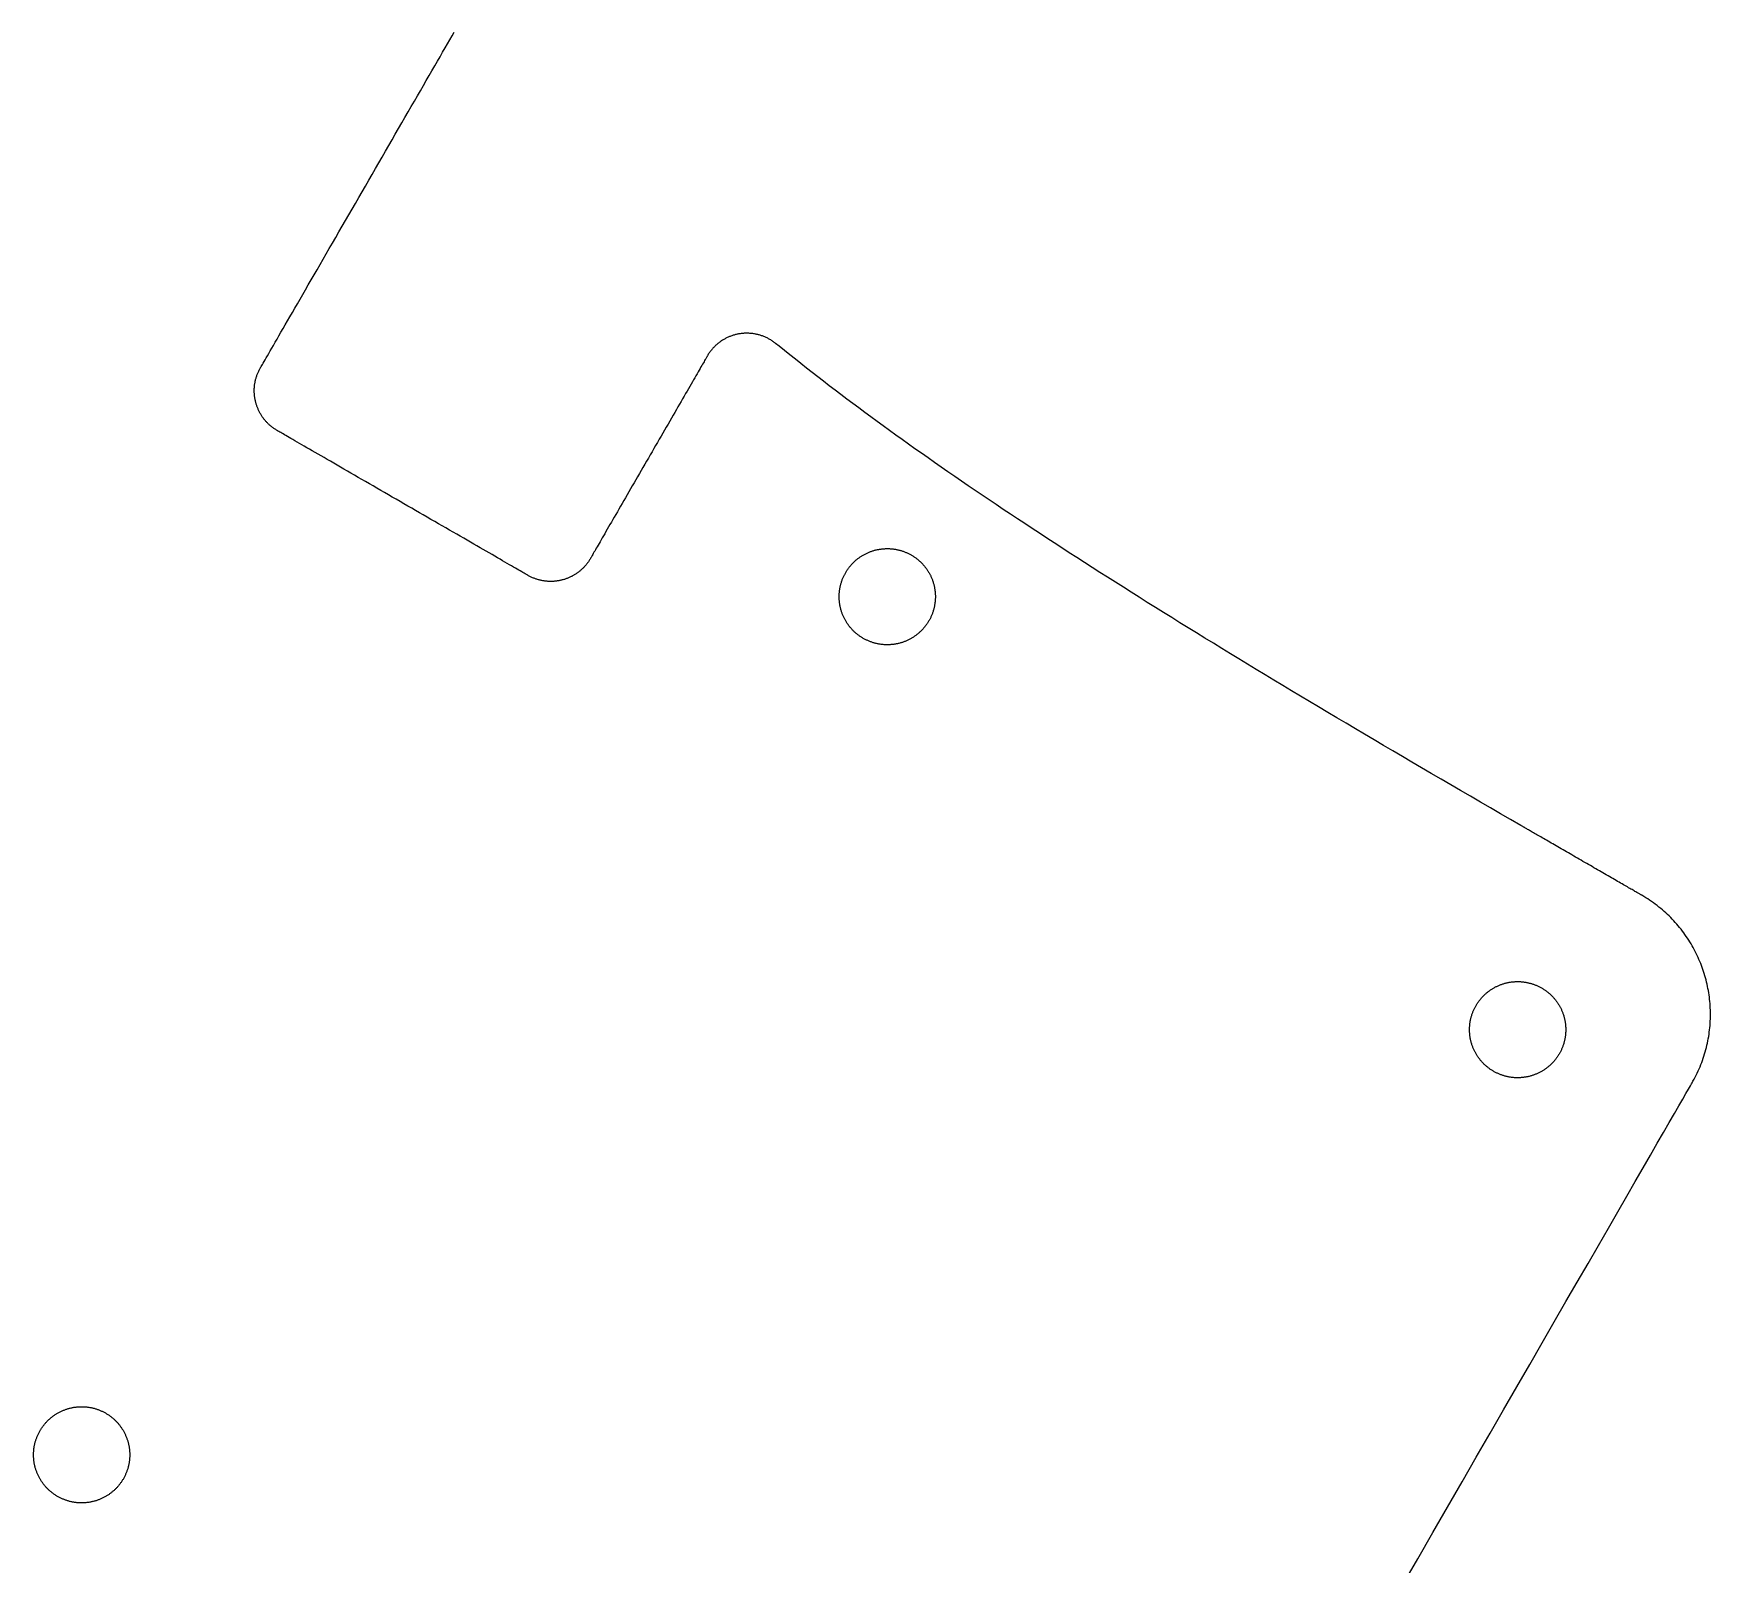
# Model space of a CAD drawing. Extents: x 0 to 154, y 0 to 134.
# Drawn here: x 116.97 to 153.6, y 33.53 to 66.96 of the extents above; entities that cross this region are included whole.
import ezdxf

# ---------------------------------------------------------------- set-up
doc = ezdxf.new("R2010")
doc.units = 0
doc.layers.add('CONTOUR', color=7, linetype='CONTINUOUS')
doc.layers.add('LAYER_1', color=7, linetype='CONTINUOUS')

# ---------------------------------------------------------------- blocks, each defined once
blk = doc.blocks.new('BLOCK_2')
at = {"layer": 'LAYER_1', "color": 7}
for points in [[(431.021, 136.425, 0), (431.019, 136.426, 0), (431.012, 136.43, 0), (431.001, 136.437, 0), (430.985, 136.446, 0), (430.965, 136.458, 0), (430.94, 136.472, 0), (430.912, 136.488, 0), (430.879, 136.507, 0), (430.842, 136.528, 0), (430.802, 136.552, 0), (430.758, 136.577, 0), (430.71, 136.605, 0), (430.659, 136.634, 0), (430.604, 136.666, 0), (430.546, 136.699, 0), (430.485, 136.735, 0), (430.42, 136.772, 0), (430.352, 136.811, 0), (430.282, 136.852, 0), (430.209, 136.894, 0), (430.132, 136.938, 0), (430.054, 136.984, 0), (429.972, 137.031, 0), (429.888, 137.079, 0), (429.802, 137.129, 0), (429.713, 137.18, 0), (429.623, 137.232, 0), (429.53, 137.286, 0), (429.435, 137.341, 0), (429.338, 137.396, 0), (429.24, 137.453, 0), (429.14, 137.511, 0), (429.038, 137.57, 0), (428.935, 137.63, 0), (428.83, 137.69, 0), (428.724, 137.751, 0), (428.617, 137.813, 0), (428.509, 137.876, 0), (428.399, 137.939, 0), (428.289, 138.002, 0), (428.178, 138.066, 0), (428.066, 138.131, 0), (427.954, 138.196, 0), (427.841, 138.261, 0), (427.728, 138.326, 0), (427.614, 138.392, 0), (427.5, 138.458, 0), (427.386, 138.524, 0), (427.272, 138.589, 0), (427.158, 138.655, 0), (427.044, 138.721, 0), (426.931, 138.787, 0), (426.817, 138.852, 0), (426.705, 138.917, 0), (426.592, 138.982, 0), (426.481, 139.046, 0), (426.37, 139.11, 0), (426.26, 139.174, 0), (426.151, 139.237, 0), (426.043, 139.299, 0), (425.936, 139.361, 0), (425.83, 139.422, 0), (425.726, 139.482, 0), (425.623, 139.542, 0), (425.521, 139.6, 0), (425.421, 139.658, 0), (425.323, 139.715, 0), (425.227, 139.77, 0), (425.133, 139.825, 0), (425.04, 139.878, 0), (424.95, 139.93, 0), (424.862, 139.981, 0), (424.776, 140.031, 0), (424.693, 140.079, 0), (424.612, 140.125, 0), (424.533, 140.171, 0), (424.458, 140.214, 0), (424.385, 140.256, 0), (424.315, 140.297, 0), (424.248, 140.335, 0), (424.184, 140.372, 0), (424.124, 140.407, 0), (424.066, 140.44, 0), (424.012, 140.472, 0), (423.961, 140.501, 0), (423.914, 140.528, 0), (423.871, 140.553, 0), (423.831, 140.576, 0), (423.796, 140.597, 0), (423.764, 140.615, 0), (423.736, 140.631, 0), (423.713, 140.645, 0), (423.693, 140.656, 0), (423.678, 140.664, 0), (423.668, 140.67, 0), (423.662, 140.674, 0), (423.531, 140.749, 0), (422.903, 141.112, 0), (422.278, 141.474, 0), (421.657, 141.834, 0), (421.039, 142.192, 0), (420.424, 142.549, 0), (419.812, 142.905, 0), (419.204, 143.259, 0), (418.598, 143.612, 0), (417.996, 143.964, 0), (417.398, 144.314, 0), (416.802, 144.663, 0), (416.21, 145.011, 0), (415.621, 145.357, 0), (415.035, 145.702, 0), (414.452, 146.045, 0), (413.872, 146.388, 0), (413.296, 146.729, 0), (412.723, 147.068, 0), (412.153, 147.407, 0), (411.586, 147.744, 0), (411.023, 148.08, 0), (410.463, 148.415, 0), (409.905, 148.748, 0), (409.352, 149.08, 0), (408.801, 149.411, 0), (408.253, 149.741, 0), (407.709, 150.07, 0), (407.167, 150.397, 0), (406.629, 150.724, 0), (406.094, 151.049, 0), (405.563, 151.373, 0), (405.034, 151.695, 0), (404.509, 152.017, 0), (403.986, 152.337, 0), (403.467, 152.657, 0), (402.951, 152.975, 0), (402.438, 153.292, 0), (401.928, 153.608, 0), (401.422, 153.923, 0), (400.918, 154.237, 0), (400.418, 154.55, 0), (399.921, 154.862, 0), (399.427, 155.173, 0), (398.936, 155.482, 0), (398.448, 155.791, 0), (397.963, 156.099, 0), (397.482, 156.406, 0), (397.003, 156.711, 0), (396.528, 157.016, 0), (396.055, 157.32, 0), (395.586, 157.622, 0), (395.12, 157.924, 0), (394.657, 158.225, 0), (394.197, 158.525, 0), (393.74, 158.824, 0), (393.286, 159.122, 0), (392.836, 159.419, 0), (392.388, 159.715, 0), (391.944, 160.011, 0), (391.502, 160.305, 0), (391.064, 160.599, 0), (390.628, 160.892, 0), (390.196, 161.184, 0), (389.767, 161.475, 0), (389.341, 161.765, 0), (388.918, 162.054, 0), (388.497, 162.343, 0), (388.08, 162.631, 0), (387.666, 162.918, 0), (387.255, 163.204, 0), (386.848, 163.489, 0), (386.443, 163.774, 0), (386.041, 164.058, 0), (385.642, 164.341, 0), (385.246, 164.623, 0), (384.853, 164.905, 0), (384.464, 165.186, 0), (384.077, 165.466, 0), (383.693, 165.746, 0), (383.313, 166.025, 0), (382.935, 166.303, 0), (382.56, 166.58, 0), (382.188, 166.857, 0), (381.82, 167.133, 0), (381.454, 167.409, 0), (381.091, 167.684, 0), (380.731, 167.958, 0), (380.375, 168.232, 0), (380.021, 168.505, 0), (379.67, 168.777, 0), (379.322, 169.049, 0), (378.977, 169.32, 0), (378.636, 169.591, 0), (378.297, 169.861, 0), (377.961, 170.131, 0), (377.628, 170.4, 0), (377.415, 170.573, 0), (377.373, 170.606, 0), (377.33, 170.638, 0), (377.287, 170.67, 0), (377.243, 170.701, 0), (377.199, 170.73, 0), (377.155, 170.759, 0), (377.11, 170.787, 0), (377.065, 170.814, 0), (377.02, 170.84, 0), (376.974, 170.865, 0), (376.928, 170.889, 0), (376.882, 170.912, 0), (376.835, 170.934, 0), (376.788, 170.956, 0), (376.741, 170.976, 0), (376.694, 170.996, 0), (376.647, 171.015, 0), (376.599, 171.032, 0), (376.551, 171.049, 0), (376.503, 171.065, 0), (376.455, 171.08, 0), (376.406, 171.095, 0), (376.358, 171.108, 0), (376.309, 171.12, 0), (376.26, 171.132, 0), (376.211, 171.142, 0), (376.162, 171.152, 0), (376.113, 171.161, 0), (376.063, 171.169, 0), (376.014, 171.176, 0), (375.964, 171.182, 0), (375.915, 171.188, 0), (375.865, 171.192, 0), (375.816, 171.196, 0), (375.766, 171.199, 0), (375.717, 171.2, 0), (375.667, 171.201, 0), (375.618, 171.202, 0), (375.568, 171.201, 0), (375.519, 171.199, 0), (375.47, 171.197, 0), (375.42, 171.194, 0), (375.371, 171.189, 0), (375.322, 171.184, 0), (375.273, 171.179, 0), (375.224, 171.172, 0), (375.175, 171.164, 0), (375.127, 171.156, 0), (375.078, 171.147, 0), (375.03, 171.137, 0), (374.982, 171.126, 0), (374.934, 171.114, 0), (374.886, 171.102, 0), (374.839, 171.088, 0), (374.791, 171.074, 0), (374.744, 171.059, 0), (374.697, 171.043, 0), (374.651, 171.027, 0), (374.605, 171.009, 0), (374.559, 170.991, 0), (374.513, 170.972, 0), (374.468, 170.952, 0), (374.422, 170.931, 0), (374.378, 170.91, 0), (374.333, 170.887, 0), (374.289, 170.864, 0), (374.246, 170.84, 0), (374.202, 170.816, 0), (374.16, 170.79, 0), (374.117, 170.764, 0), (374.075, 170.737, 0), (374.033, 170.709, 0), (373.992, 170.68, 0), (373.952, 170.65, 0), (373.911, 170.62, 0), (373.871, 170.589, 0), (373.832, 170.557, 0), (373.793, 170.525, 0), (373.755, 170.491, 0), (373.717, 170.457, 0), (373.68, 170.422, 0), (373.643, 170.386, 0), (373.607, 170.35, 0), (373.572, 170.312, 0), (373.537, 170.274, 0), (373.502, 170.236, 0), (373.469, 170.196, 0), (373.436, 170.156, 0), (373.403, 170.115, 0), (373.371, 170.073, 0), (373.34, 170.03, 0), (373.309, 169.987, 0), (373.279, 169.943, 0), (373.25, 169.898, 0), (373.222, 169.852, 0), (373.194, 169.806, 0), (373.183, 169.787, 0), (373.178, 169.778, 0), (373.168, 169.761, 0), (373.154, 169.737, 0), (373.136, 169.705, 0), (373.113, 169.666, 0), (373.087, 169.621, 0), (373.056, 169.568, 0), (373.022, 169.508, 0), (372.984, 169.442, 0), (372.942, 169.369, 0), (372.896, 169.29, 0), (372.847, 169.205, 0), (372.794, 169.114, 0), (372.739, 169.018, 0), (372.68, 168.915, 0), (372.617, 168.807, 0), (372.552, 168.694, 0), (372.484, 168.576, 0), (372.413, 168.453, 0), (372.339, 168.325, 0), (372.262, 168.193, 0), (372.183, 168.056, 0), (372.102, 167.915, 0), (372.018, 167.77, 0), (371.932, 167.62, 0), (371.843, 167.468, 0), (371.753, 167.311, 0), (371.661, 167.151, 0), (371.566, 166.988, 0), (371.47, 166.821, 0), (371.372, 166.652, 0), (371.273, 166.48, 0), (371.172, 166.305, 0), (371.07, 166.128, 0), (370.966, 165.948, 0), (370.861, 165.767, 0), (370.755, 165.583, 0), (370.648, 165.398, 0), (370.54, 165.211, 0), (370.431, 165.022, 0), (370.322, 164.832, 0), (370.212, 164.642, 0), (370.101, 164.45, 0), (369.99, 164.257, 0), (369.878, 164.064, 0), (369.766, 163.87, 0), (369.654, 163.676, 0), (369.542, 163.482, 0), (369.43, 163.288, 0), (369.318, 163.094, 0), (369.206, 162.901, 0), (369.095, 162.708, 0), (368.984, 162.515, 0), (368.873, 162.324, 0), (368.763, 162.134, 0), (368.654, 161.944, 0), (368.545, 161.757, 0), (368.438, 161.57, 0), (368.331, 161.386, 0), (368.226, 161.203, 0), (368.121, 161.022, 0), (368.018, 160.844, 0), (367.917, 160.667, 0), (367.816, 160.494, 0), (367.718, 160.323, 0), (367.62, 160.155, 0), (367.525, 159.99, 0), (367.432, 159.828, 0), (367.34, 159.669, 0), (367.251, 159.514, 0), (367.163, 159.363, 0), (367.078, 159.215, 0), (366.995, 159.072, 0), (366.915, 158.933, 0), (366.837, 158.798, 0), (366.761, 158.667, 0), (366.689, 158.541, 0), (366.619, 158.42, 0), (366.552, 158.305, 0), (366.488, 158.194, 0), (366.427, 158.088, 0), (366.369, 157.988, 0), (366.315, 157.894, 0), (366.264, 157.806, 0), (366.216, 157.723, 0), (366.172, 157.647, 0), (366.132, 157.577, 0), (366.095, 157.514, 0), (366.063, 157.457, 0), (366.034, 157.407, 0), (366.009, 157.365, 0), (365.989, 157.329, 0), (365.972, 157.3, 0), (365.96, 157.28, 0), (365.952, 157.266, 0), (365.949, 157.261, 0), (365.929, 157.226, 0), (365.904, 157.185, 0), (365.878, 157.145, 0), (365.852, 157.104, 0), (365.825, 157.065, 0), (365.798, 157.026, 0), (365.77, 156.988, 0), (365.742, 156.95, 0), (365.713, 156.913, 0), (365.683, 156.876, 0), (365.653, 156.84, 0), (365.623, 156.805, 0), (365.591, 156.77, 0), (365.56, 156.736, 0), (365.528, 156.702, 0), (365.495, 156.669, 0), (365.462, 156.637, 0), (365.429, 156.605, 0), (365.395, 156.574, 0), (365.36, 156.543, 0), (365.326, 156.513, 0), (365.29, 156.484, 0), (365.255, 156.455, 0), (365.219, 156.427, 0), (365.182, 156.4, 0), (365.145, 156.373, 0), (365.108, 156.347, 0), (365.071, 156.321, 0), (365.033, 156.296, 0), (364.994, 156.272, 0), (364.956, 156.248, 0), (364.917, 156.225, 0), (364.877, 156.203, 0), (364.838, 156.181, 0), (364.798, 156.16, 0), (364.757, 156.14, 0), (364.717, 156.12, 0), (364.676, 156.101, 0), (364.635, 156.083, 0), (364.593, 156.065, 0), (364.552, 156.048, 0), (364.51, 156.031, 0), (364.468, 156.016, 0), (364.425, 156.001, 0), (364.383, 155.986, 0), (364.34, 155.972, 0), (364.297, 155.959, 0), (364.254, 155.947, 0), (364.21, 155.935, 0), (364.167, 155.924, 0), (364.123, 155.914, 0), (364.079, 155.904, 0), (364.035, 155.895, 0), (363.991, 155.887, 0), (363.946, 155.88, 0), (363.902, 155.873, 0), (363.857, 155.867, 0), (363.813, 155.861, 0), (363.768, 155.857, 0), (363.723, 155.853, 0), (363.678, 155.849, 0), (363.633, 155.847, 0), (363.588, 155.845, 0), (363.542, 155.844, 0), (363.497, 155.843, 0), (363.452, 155.843, 0), (363.407, 155.844, 0), (363.361, 155.846, 0), (363.316, 155.849, 0), (363.271, 155.852, 0), (363.225, 155.856, 0), (363.18, 155.861, 0), (363.135, 155.866, 0), (363.089, 155.872, 0), (363.044, 155.879, 0), (362.999, 155.887, 0), (362.954, 155.895, 0), (362.909, 155.904, 0), (362.864, 155.914, 0), (362.819, 155.925, 0), (362.774, 155.936, 0), (362.729, 155.948, 0), (362.685, 155.961, 0), (362.64, 155.975, 0), (362.596, 155.99, 0), (362.552, 156.005, 0), (362.508, 156.021, 0), (362.464, 156.038, 0), (362.42, 156.055, 0), (362.377, 156.074, 0), (362.333, 156.093, 0), (362.29, 156.113, 0), (362.247, 156.133, 0), (362.204, 156.155, 0), (362.162, 156.177, 0), (362.119, 156.2, 0), (362.078, 156.224, 0), (362.073, 156.227, 0), (362.058, 156.235, 0), (362.034, 156.249, 0), (362, 156.269, 0), (361.957, 156.294, 0), (361.905, 156.323, 0), (361.845, 156.358, 0), (361.776, 156.398, 0), (361.699, 156.443, 0), (361.613, 156.492, 0), (361.52, 156.546, 0), (361.419, 156.604, 0), (361.311, 156.667, 0), (361.195, 156.733, 0), (361.073, 156.804, 0), (360.943, 156.879, 0), (360.807, 156.958, 0), (360.665, 157.04, 0), (360.516, 157.126, 0), (360.361, 157.215, 0), (360.2, 157.308, 0), (360.034, 157.404, 0), (359.862, 157.503, 0), (359.686, 157.605, 0), (359.504, 157.71, 0), (359.317, 157.818, 0), (359.126, 157.928, 0), (358.93, 158.041, 0), (358.73, 158.157, 0), (358.526, 158.275, 0), (358.319, 158.394, 0), (358.108, 158.516, 0), (357.893, 158.64, 0), (357.675, 158.766, 0), (357.455, 158.893, 0), (357.231, 159.022, 0), (357.006, 159.153, 0), (356.777, 159.285, 0), (356.547, 159.418, 0), (356.315, 159.552, 0), (356.081, 159.687, 0), (355.845, 159.823, 0), (355.608, 159.96, 0), (355.37, 160.097, 0), (355.131, 160.235, 0), (354.892, 160.373, 0), (354.652, 160.512, 0), (354.412, 160.651, 0), (354.171, 160.789, 0), (353.931, 160.928, 0), (353.691, 161.067, 0), (353.452, 161.205, 0), (353.213, 161.343, 0), (352.975, 161.48, 0), (352.739, 161.616, 0), (352.504, 161.752, 0), (352.27, 161.887, 0), (352.038, 162.021, 0), (351.809, 162.154, 0), (351.581, 162.285, 0), (351.356, 162.415, 0), (351.133, 162.544, 0), (350.913, 162.671, 0), (350.696, 162.796, 0), (350.482, 162.919, 0), (350.272, 163.041, 0), (350.066, 163.16, 0), (349.863, 163.277, 0), (349.664, 163.392, 0), (349.469, 163.504, 0), (349.279, 163.614, 0), (349.094, 163.721, 0), (348.913, 163.826, 0), (348.738, 163.927, 0), (348.567, 164.025, 0), (348.402, 164.12, 0), (348.243, 164.212, 0), (348.09, 164.301, 0), (347.943, 164.386, 0), (347.802, 164.467, 0), (347.667, 164.545, 0), (347.54, 164.619, 0), (347.419, 164.688, 0), (347.305, 164.754, 0), (347.199, 164.816, 0), (347.1, 164.873, 0), (347.009, 164.925, 0), (346.925, 164.973, 0), (346.85, 165.017, 0), (346.783, 165.055, 0), (346.725, 165.089, 0), (346.676, 165.118, 0), (346.635, 165.141, 0), (346.604, 165.159, 0), (346.582, 165.172, 0), (346.569, 165.179, 0), (346.557, 165.186, 0), (346.515, 165.211, 0), (346.474, 165.236, 0), (346.433, 165.262, 0), (346.394, 165.289, 0), (346.354, 165.316, 0), (346.315, 165.344, 0), (346.277, 165.372, 0), (346.24, 165.401, 0), (346.203, 165.43, 0), (346.166, 165.46, 0), (346.13, 165.49, 0), (346.095, 165.521, 0), (346.061, 165.552, 0), (346.027, 165.584, 0), (345.993, 165.616, 0), (345.96, 165.649, 0), (345.928, 165.683, 0), (345.897, 165.716, 0), (345.866, 165.75, 0), (345.835, 165.785, 0), (345.806, 165.82, 0), (345.776, 165.856, 0), (345.748, 165.892, 0), (345.72, 165.928, 0), (345.693, 165.965, 0), (345.666, 166.002, 0), (345.64, 166.039, 0), (345.615, 166.077, 0), (345.59, 166.115, 0), (345.566, 166.154, 0), (345.543, 166.193, 0), (345.52, 166.232, 0), (345.498, 166.271, 0), (345.476, 166.311, 0), (345.456, 166.351, 0), (345.435, 166.392, 0), (345.416, 166.433, 0), (345.397, 166.474, 0), (345.379, 166.515, 0), (345.361, 166.557, 0), (345.344, 166.599, 0), (345.328, 166.641, 0), (345.313, 166.683, 0), (345.298, 166.726, 0), (345.284, 166.768, 0), (345.27, 166.811, 0), (345.257, 166.855, 0), (345.245, 166.898, 0), (345.234, 166.941, 0), (345.223, 166.985, 0), (345.213, 167.029, 0), (345.204, 167.073, 0), (345.195, 167.117, 0), (345.187, 167.162, 0), (345.18, 167.206, 0), (345.173, 167.251, 0), (345.167, 167.296, 0), (345.162, 167.341, 0), (345.158, 167.385, 0), (345.154, 167.431, 0), (345.151, 167.476, 0), (345.149, 167.521, 0), (345.147, 167.566, 0), (345.146, 167.611, 0), (345.146, 167.657, 0), (345.147, 167.702, 0), (345.148, 167.747, 0), (345.15, 167.793, 0), (345.153, 167.838, 0), (345.156, 167.884, 0), (345.161, 167.929, 0), (345.166, 167.975, 0), (345.171, 168.02, 0), (345.178, 168.065, 0), (345.185, 168.111, 0), (345.193, 168.156, 0), (345.202, 168.201, 0), (345.211, 168.246, 0), (345.221, 168.291, 0), (345.232, 168.336, 0), (345.244, 168.381, 0), (345.257, 168.426, 0), (345.27, 168.47, 0), (345.284, 168.515, 0), (345.299, 168.559, 0), (345.315, 168.603, 0), (345.331, 168.647, 0), (345.348, 168.691, 0), (345.366, 168.735, 0), (345.385, 168.779, 0), (345.404, 168.822, 0), (345.425, 168.865, 0), (345.446, 168.908, 0), (345.468, 168.951, 0), (345.49, 168.993, 0), (345.514, 169.036, 0), (345.528, 169.061, 0), (345.536, 169.075, 0), (345.552, 169.103, 0), (345.577, 169.145, 0), (345.609, 169.201, 0), (345.649, 169.271, 0), (345.697, 169.354, 0), (345.752, 169.449, 0), (345.815, 169.557, 0), (345.884, 169.678, 0), (345.961, 169.81, 0), (346.044, 169.954, 0), (346.134, 170.11, 0), (346.23, 170.276, 0), (346.332, 170.453, 0), (346.441, 170.641, 0), (346.555, 170.839, 0), (346.675, 171.046, 0), (346.8, 171.263, 0), (346.931, 171.49, 0), (347.066, 171.725, 0), (347.207, 171.968, 0), (347.352, 172.22, 0), (347.503, 172.48, 0), (347.657, 172.748, 0), (347.816, 173.023, 0), (347.979, 173.305, 0), (348.145, 173.594, 0), (348.316, 173.889, 0), (348.49, 174.19, 0), (348.667, 174.497, 0), (348.848, 174.81, 0), (349.031, 175.128, 0), (349.218, 175.45, 0), (349.407, 175.778, 0), (349.598, 176.109, 0), (349.792, 176.445, 0), (349.988, 176.784, 0), (350.186, 177.127, 0), (350.385, 177.472, 0), (350.587, 177.821, 0), (350.789, 178.172, 0), (350.993, 178.525, 0), (351.198, 178.88, 0), (351.404, 179.236, 0), (351.61, 179.594, 0), (351.817, 179.952, 0), (352.025, 180.311, 0), (352.232, 180.671, 0), (352.44, 181.03, 0), (352.647, 181.389, 0), (352.854, 181.747, 0), (353.06, 182.105, 0), (353.266, 182.461, 0), (353.471, 182.816, 0), (353.675, 183.169, 0), (353.877, 183.519, 0), (354.078, 183.868, 0), (354.278, 184.213, 0), (354.475, 184.556, 0), (354.671, 184.895, 0), (354.865, 185.23, 0), (355.056, 185.561, 0), (355.245, 185.888, 0), (355.431, 186.21, 0), (355.614, 186.528, 0), (355.795, 186.84, 0), (355.972, 187.147, 0), (356.146, 187.448, 0), (356.316, 187.742, 0), (356.482, 188.031, 0), (356.645, 188.312, 0), (356.803, 188.586, 0), (356.957, 188.854, 0), (357.107, 189.113, 0), (357.252, 189.364, 0), (357.393, 189.607, 0), (357.528, 189.842, 0)], [(416.21, 93.7299, 0), (417.157, 95.3718, 0), (418.088, 96.9865, 0), (419.002, 98.5722, 0), (419.899, 100.127, 0), (420.778, 101.65, 0), (421.637, 103.14, 0), (422.475, 104.594, 0), (423.293, 106.011, 0), (424.088, 107.389, 0), (424.86, 108.728, 0), (425.608, 110.024, 0), (426.331, 111.278, 0), (427.028, 112.487, 0), (427.698, 113.649, 0), (428.341, 114.763, 0), (428.955, 115.827, 0), (429.539, 116.841, 0), (430.093, 117.801, 0), (430.616, 118.707, 0), (431.106, 119.557, 0), (431.563, 120.35, 0), (431.986, 121.083, 0), (432.374, 121.755, 0), (432.726, 122.365, 0), (433.041, 122.912, 0), (433.318, 123.392, 0), (433.557, 123.806, 0), (433.755, 124.15, 0), (433.914, 124.425, 0), (434.03, 124.627, 0), (434.105, 124.756, 0), (434.136, 124.81, 0), (434.194, 124.912, 0), (434.263, 125.039, 0), (434.331, 125.167, 0), (434.395, 125.295, 0), (434.458, 125.424, 0), (434.518, 125.553, 0), (434.576, 125.683, 0), (434.631, 125.814, 0), (434.684, 125.945, 0), (434.735, 126.077, 0), (434.783, 126.209, 0), (434.829, 126.342, 0), (434.873, 126.475, 0), (434.915, 126.608, 0), (434.954, 126.742, 0), (434.991, 126.876, 0), (435.025, 127.01, 0), (435.057, 127.145, 0), (435.088, 127.28, 0), (435.115, 127.415, 0), (435.141, 127.55, 0), (435.164, 127.686, 0), (435.185, 127.821, 0), (435.204, 127.957, 0), (435.221, 128.093, 0), (435.235, 128.229, 0), (435.247, 128.365, 0), (435.257, 128.501, 0), (435.265, 128.637, 0), (435.27, 128.773, 0), (435.274, 128.909, 0), (435.275, 129.045, 0), (435.274, 129.18, 0), (435.271, 129.316, 0), (435.266, 129.451, 0), (435.258, 129.586, 0), (435.249, 129.721, 0), (435.237, 129.856, 0), (435.223, 129.991, 0), (435.207, 130.125, 0), (435.189, 130.259, 0), (435.169, 130.392, 0), (435.147, 130.525, 0), (435.122, 130.658, 0), (435.096, 130.79, 0), (435.067, 130.922, 0), (435.037, 131.054, 0), (435.004, 131.184, 0), (434.969, 131.315, 0), (434.932, 131.445, 0), (434.894, 131.574, 0), (434.853, 131.702, 0), (434.81, 131.83, 0), (434.765, 131.957, 0), (434.718, 132.084, 0), (434.669, 132.21, 0), (434.618, 132.335, 0), (434.565, 132.459, 0), (434.51, 132.583, 0), (434.454, 132.705, 0), (434.395, 132.827, 0), (434.334, 132.948, 0), (434.271, 133.068, 0), (434.206, 133.187, 0), (434.14, 133.306, 0), (434.071, 133.423, 0), (434, 133.539, 0), (433.928, 133.654, 0), (433.854, 133.768, 0), (433.777, 133.881, 0), (433.699, 133.993, 0), (433.619, 134.104, 0), (433.537, 134.213, 0), (433.453, 134.322, 0), (433.367, 134.429, 0), (433.28, 134.535, 0), (433.19, 134.64, 0), (433.099, 134.743, 0), (433.006, 134.845, 0), (432.911, 134.946, 0), (432.814, 135.045, 0), (432.715, 135.143, 0), (432.615, 135.239, 0), (432.513, 135.334, 0), (432.409, 135.428, 0), (432.303, 135.52, 0), (432.195, 135.61, 0), (432.086, 135.699, 0), (431.974, 135.787, 0), (431.861, 135.872, 0), (431.747, 135.956, 0), (431.63, 136.039, 0), (431.512, 136.119, 0), (431.392, 136.198, 0), (431.27, 136.276, 0), (431.147, 136.351, 0), (431.021, 136.425, 0)], [(387.302, 154.9, 0), (387.301, 154.853, 0), (387.3, 154.806, 0), (387.298, 154.759, 0), (387.296, 154.712, 0), (387.293, 154.665, 0), (387.289, 154.618, 0), (387.284, 154.572, 0), (387.278, 154.526, 0), (387.272, 154.48, 0), (387.266, 154.434, 0), (387.258, 154.389, 0), (387.25, 154.344, 0), (387.241, 154.299, 0), (387.231, 154.254, 0), (387.221, 154.21, 0), (387.21, 154.166, 0), (387.199, 154.122, 0), (387.187, 154.078, 0), (387.174, 154.035, 0), (387.16, 153.991, 0), (387.146, 153.949, 0), (387.132, 153.906, 0), (387.116, 153.864, 0), (387.1, 153.822, 0), (387.084, 153.78, 0), (387.067, 153.739, 0), (387.049, 153.698, 0), (387.031, 153.657, 0), (387.012, 153.617, 0), (386.992, 153.577, 0), (386.972, 153.537, 0), (386.951, 153.498, 0), (386.93, 153.459, 0), (386.908, 153.42, 0), (386.886, 153.382, 0), (386.863, 153.344, 0), (386.84, 153.306, 0), (386.816, 153.269, 0), (386.791, 153.232, 0), (386.766, 153.196, 0), (386.74, 153.16, 0), (386.714, 153.124, 0), (386.688, 153.089, 0), (386.66, 153.054, 0), (386.633, 153.02, 0), (386.605, 152.986, 0), (386.576, 152.953, 0), (386.547, 152.919, 0), (386.517, 152.887, 0), (386.487, 152.855, 0), (386.457, 152.823, 0), (386.426, 152.792, 0), (386.394, 152.761, 0), (386.363, 152.73, 0), (386.33, 152.7, 0), (386.297, 152.671, 0), (386.264, 152.642, 0), (386.231, 152.613, 0), (386.197, 152.585, 0), (386.162, 152.558, 0), (386.127, 152.531, 0), (386.092, 152.504, 0), (386.056, 152.479, 0), (386.02, 152.453, 0), (385.984, 152.428, 0), (385.947, 152.404, 0), (385.909, 152.38, 0), (385.872, 152.357, 0), (385.834, 152.334, 0), (385.795, 152.312, 0), (385.757, 152.29, 0), (385.718, 152.269, 0), (385.678, 152.248, 0), (385.638, 152.228, 0), (385.598, 152.209, 0), (385.558, 152.19, 0), (385.517, 152.172, 0), (385.476, 152.154, 0), (385.435, 152.137, 0), (385.393, 152.121, 0), (385.351, 152.105, 0), (385.308, 152.09, 0), (385.266, 152.076, 0), (385.223, 152.062, 0), (385.18, 152.048, 0), (385.136, 152.036, 0), (385.093, 152.024, 0), (385.049, 152.012, 0), (385.004, 152.002, 0), (384.96, 151.992, 0), (384.915, 151.982, 0), (384.87, 151.974, 0), (384.825, 151.966, 0), (384.779, 151.958, 0), (384.734, 151.952, 0), (384.688, 151.946, 0), (384.642, 151.94, 0), (384.595, 151.936, 0), (384.549, 151.932, 0), (384.502, 151.929, 0), (384.455, 151.927, 0), (384.408, 151.925, 0), (384.361, 151.924, 0), (384.313, 151.924, 0), (384.266, 151.924, 0), (384.219, 151.926, 0), (384.172, 151.928, 0), (384.125, 151.93, 0), (384.078, 151.934, 0), (384.032, 151.938, 0), (383.986, 151.943, 0), (383.94, 151.949, 0), (383.894, 151.955, 0), (383.848, 151.962, 0), (383.803, 151.97, 0), (383.758, 151.978, 0), (383.713, 151.987, 0), (383.668, 151.997, 0), (383.624, 152.007, 0), (383.58, 152.018, 0), (383.536, 152.03, 0), (383.492, 152.042, 0), (383.449, 152.055, 0), (383.406, 152.068, 0), (383.363, 152.083, 0), (383.321, 152.098, 0), (383.279, 152.113, 0), (383.237, 152.129, 0), (383.195, 152.146, 0), (383.154, 152.163, 0), (383.113, 152.181, 0), (383.072, 152.2, 0), (383.032, 152.219, 0), (382.992, 152.238, 0), (382.953, 152.259, 0), (382.913, 152.279, 0), (382.874, 152.301, 0), (382.836, 152.323, 0), (382.798, 152.345, 0), (382.76, 152.368, 0), (382.722, 152.392, 0), (382.685, 152.416, 0), (382.649, 152.441, 0), (382.612, 152.466, 0), (382.576, 152.491, 0), (382.541, 152.518, 0), (382.506, 152.544, 0), (382.471, 152.572, 0), (382.437, 152.599, 0), (382.403, 152.628, 0), (382.369, 152.656, 0), (382.336, 152.686, 0), (382.304, 152.715, 0), (382.272, 152.745, 0), (382.24, 152.776, 0), (382.209, 152.807, 0), (382.178, 152.839, 0), (382.148, 152.871, 0), (382.118, 152.903, 0), (382.089, 152.936, 0), (382.06, 152.969, 0), (382.032, 153.003, 0), (382.004, 153.037, 0), (381.976, 153.072, 0), (381.949, 153.107, 0), (381.923, 153.142, 0), (381.897, 153.178, 0), (381.872, 153.214, 0), (381.847, 153.251, 0), (381.823, 153.288, 0), (381.799, 153.325, 0), (381.776, 153.363, 0), (381.753, 153.401, 0), (381.731, 153.439, 0), (381.71, 153.478, 0), (381.689, 153.517, 0), (381.668, 153.557, 0), (381.648, 153.597, 0), (381.629, 153.637, 0), (381.611, 153.678, 0), (381.592, 153.718, 0), (381.575, 153.76, 0), (381.558, 153.801, 0), (381.542, 153.843, 0), (381.526, 153.885, 0), (381.511, 153.927, 0), (381.497, 153.97, 0), (381.483, 154.013, 0), (381.47, 154.056, 0), (381.458, 154.1, 0), (381.446, 154.144, 0), (381.434, 154.188, 0), (381.424, 154.232, 0), (381.414, 154.277, 0), (381.405, 154.321, 0), (381.396, 154.366, 0), (381.389, 154.412, 0), (381.381, 154.457, 0), (381.375, 154.503, 0), (381.369, 154.549, 0), (381.364, 154.595, 0), (381.36, 154.642, 0), (381.356, 154.688, 0), (381.353, 154.735, 0), (381.351, 154.782, 0), (381.349, 154.829, 0), (381.349, 154.877, 0), (381.349, 154.924, 0), (381.349, 154.971, 0), (381.351, 155.019, 0), (381.353, 155.066, 0), (381.356, 155.112, 0), (381.36, 155.159, 0), (381.364, 155.205, 0), (381.369, 155.252, 0), (381.375, 155.298, 0), (381.381, 155.343, 0), (381.389, 155.389, 0), (381.396, 155.434, 0), (381.405, 155.479, 0), (381.414, 155.524, 0), (381.424, 155.568, 0), (381.434, 155.613, 0), (381.446, 155.657, 0), (381.458, 155.701, 0), (381.47, 155.744, 0), (381.483, 155.787, 0), (381.497, 155.83, 0), (381.511, 155.873, 0), (381.526, 155.915, 0), (381.542, 155.957, 0), (381.558, 155.999, 0), (381.575, 156.041, 0), (381.592, 156.082, 0), (381.611, 156.123, 0), (381.629, 156.163, 0), (381.648, 156.203, 0), (381.668, 156.243, 0), (381.689, 156.283, 0), (381.71, 156.322, 0), (381.731, 156.361, 0), (381.753, 156.399, 0), (381.776, 156.437, 0), (381.799, 156.475, 0), (381.823, 156.512, 0), (381.847, 156.549, 0), (381.872, 156.586, 0), (381.897, 156.622, 0), (381.923, 156.658, 0), (381.949, 156.693, 0), (381.976, 156.728, 0), (382.004, 156.763, 0), (382.032, 156.797, 0), (382.06, 156.831, 0), (382.089, 156.864, 0), (382.118, 156.897, 0), (382.148, 156.929, 0), (382.178, 156.961, 0), (382.209, 156.993, 0), (382.24, 157.024, 0), (382.272, 157.055, 0), (382.304, 157.085, 0), (382.336, 157.114, 0), (382.369, 157.144, 0), (382.403, 157.172, 0), (382.437, 157.2, 0), (382.471, 157.228, 0), (382.506, 157.255, 0), (382.541, 157.282, 0), (382.576, 157.308, 0), (382.612, 157.334, 0), (382.649, 157.359, 0), (382.685, 157.384, 0), (382.722, 157.408, 0), (382.76, 157.432, 0), (382.798, 157.455, 0), (382.836, 157.477, 0), (382.874, 157.499, 0), (382.913, 157.521, 0), (382.953, 157.541, 0), (382.992, 157.562, 0), (383.032, 157.581, 0), (383.072, 157.6, 0), (383.113, 157.619, 0), (383.154, 157.637, 0), (383.195, 157.654, 0), (383.237, 157.671, 0), (383.279, 157.687, 0), (383.321, 157.702, 0), (383.363, 157.717, 0), (383.406, 157.731, 0), (383.449, 157.745, 0), (383.492, 157.758, 0), (383.536, 157.77, 0), (383.58, 157.782, 0), (383.624, 157.793, 0), (383.668, 157.803, 0), (383.713, 157.813, 0), (383.758, 157.822, 0), (383.803, 157.83, 0), (383.848, 157.838, 0), (383.894, 157.845, 0), (383.94, 157.851, 0), (383.986, 157.857, 0), (384.032, 157.862, 0), (384.078, 157.866, 0), (384.125, 157.869, 0), (384.172, 157.872, 0), (384.219, 157.874, 0), (384.266, 157.875, 0), (384.313, 157.876, 0), (384.361, 157.876, 0), (384.408, 157.875, 0), (384.455, 157.873, 0), (384.502, 157.871, 0), (384.549, 157.868, 0), (384.595, 157.864, 0), (384.642, 157.859, 0), (384.688, 157.854, 0), (384.734, 157.848, 0), (384.779, 157.842, 0), (384.825, 157.834, 0), (384.87, 157.826, 0), (384.915, 157.818, 0), (384.96, 157.808, 0), (385.004, 157.798, 0), (385.049, 157.787, 0), (385.093, 157.776, 0), (385.136, 157.764, 0), (385.18, 157.751, 0), (385.223, 157.738, 0), (385.266, 157.724, 0), (385.308, 157.71, 0), (385.351, 157.695, 0), (385.393, 157.679, 0), (385.435, 157.662, 0), (385.476, 157.645, 0), (385.517, 157.628, 0), (385.558, 157.61, 0), (385.598, 157.591, 0), (385.638, 157.571, 0), (385.678, 157.552, 0), (385.718, 157.531, 0), (385.757, 157.51, 0), (385.795, 157.488, 0), (385.834, 157.466, 0), (385.872, 157.443, 0), (385.909, 157.42, 0), (385.947, 157.396, 0), (385.984, 157.372, 0), (386.02, 157.347, 0), (386.056, 157.321, 0), (386.092, 157.295, 0), (386.127, 157.269, 0), (386.162, 157.242, 0), (386.197, 157.214, 0), (386.231, 157.186, 0), (386.264, 157.158, 0), (386.297, 157.129, 0), (386.33, 157.1, 0), (386.363, 157.07, 0), (386.394, 157.039, 0), (386.426, 157.008, 0), (386.457, 156.977, 0), (386.487, 156.945, 0), (386.517, 156.913, 0), (386.547, 156.88, 0), (386.576, 156.847, 0), (386.605, 156.814, 0), (386.633, 156.78, 0), (386.66, 156.746, 0), (386.688, 156.711, 0), (386.714, 156.676, 0), (386.74, 156.64, 0), (386.766, 156.604, 0), (386.791, 156.568, 0), (386.816, 156.531, 0), (386.84, 156.494, 0), (386.863, 156.456, 0), (386.886, 156.418, 0), (386.908, 156.38, 0), (386.93, 156.341, 0), (386.951, 156.302, 0), (386.972, 156.263, 0), (386.992, 156.223, 0), (387.012, 156.183, 0), (387.031, 156.143, 0), (387.049, 156.102, 0), (387.067, 156.061, 0), (387.084, 156.02, 0), (387.1, 155.978, 0), (387.116, 155.936, 0), (387.132, 155.894, 0), (387.146, 155.852, 0), (387.16, 155.809, 0), (387.174, 155.766, 0), (387.187, 155.722, 0), (387.199, 155.679, 0), (387.21, 155.635, 0), (387.221, 155.591, 0), (387.231, 155.546, 0), (387.241, 155.502, 0), (387.25, 155.457, 0), (387.258, 155.411, 0), (387.266, 155.366, 0), (387.272, 155.32, 0), (387.278, 155.275, 0), (387.284, 155.228, 0), (387.289, 155.182, 0), (387.293, 155.136, 0), (387.296, 155.089, 0), (387.298, 155.042, 0), (387.3, 154.995, 0), (387.301, 154.948, 0), (387.302, 154.9, 0)], [(426.317, 128.108, 0), (426.317, 128.061, 0), (426.316, 128.014, 0), (426.314, 127.967, 0), (426.311, 127.92, 0), (426.308, 127.873, 0), (426.304, 127.826, 0), (426.299, 127.78, 0), (426.294, 127.734, 0), (426.288, 127.688, 0), (426.281, 127.642, 0), (426.274, 127.597, 0), (426.265, 127.552, 0), (426.257, 127.507, 0), (426.247, 127.462, 0), (426.237, 127.418, 0), (426.226, 127.374, 0), (426.215, 127.33, 0), (426.202, 127.286, 0), (426.19, 127.243, 0), (426.176, 127.199, 0), (426.162, 127.157, 0), (426.147, 127.114, 0), (426.132, 127.072, 0), (426.116, 127.03, 0), (426.099, 126.988, 0), (426.082, 126.947, 0), (426.065, 126.906, 0), (426.046, 126.865, 0), (426.027, 126.825, 0), (426.008, 126.785, 0), (425.988, 126.745, 0), (425.967, 126.706, 0), (425.946, 126.667, 0), (425.924, 126.628, 0), (425.902, 126.59, 0), (425.879, 126.552, 0), (425.855, 126.514, 0), (425.831, 126.477, 0), (425.807, 126.44, 0), (425.782, 126.404, 0), (425.756, 126.368, 0), (425.73, 126.332, 0), (425.703, 126.297, 0), (425.676, 126.262, 0), (425.648, 126.228, 0), (425.62, 126.194, 0), (425.592, 126.161, 0), (425.563, 126.127, 0), (425.533, 126.095, 0), (425.503, 126.063, 0), (425.473, 126.031, 0), (425.442, 126, 0), (425.41, 125.969, 0), (425.378, 125.938, 0), (425.346, 125.908, 0), (425.313, 125.879, 0), (425.28, 125.85, 0), (425.246, 125.821, 0), (425.212, 125.793, 0), (425.178, 125.766, 0), (425.143, 125.739, 0), (425.107, 125.713, 0), (425.072, 125.687, 0), (425.036, 125.661, 0), (424.999, 125.636, 0), (424.962, 125.612, 0), (424.925, 125.588, 0), (424.887, 125.565, 0), (424.849, 125.542, 0), (424.811, 125.52, 0), (424.772, 125.498, 0), (424.733, 125.477, 0), (424.694, 125.456, 0), (424.654, 125.436, 0), (424.614, 125.417, 0), (424.573, 125.398, 0), (424.533, 125.38, 0), (424.492, 125.362, 0), (424.45, 125.345, 0), (424.408, 125.329, 0), (424.366, 125.313, 0), (424.324, 125.298, 0), (424.282, 125.284, 0), (424.239, 125.27, 0), (424.195, 125.256, 0), (424.152, 125.244, 0), (424.108, 125.232, 0), (424.064, 125.22, 0), (424.02, 125.21, 0), (423.976, 125.2, 0), (423.931, 125.19, 0), (423.886, 125.182, 0), (423.841, 125.174, 0), (423.795, 125.166, 0), (423.749, 125.16, 0), (423.704, 125.154, 0), (423.657, 125.148, 0), (423.611, 125.144, 0), (423.565, 125.14, 0), (423.518, 125.137, 0), (423.471, 125.135, 0), (423.424, 125.133, 0), (423.376, 125.132, 0), (423.329, 125.132, 0), (423.282, 125.132, 0), (423.234, 125.134, 0), (423.187, 125.136, 0), (423.14, 125.138, 0), (423.094, 125.142, 0), (423.047, 125.146, 0), (423.001, 125.151, 0), (422.955, 125.157, 0), (422.909, 125.163, 0), (422.864, 125.17, 0), (422.818, 125.178, 0), (422.773, 125.186, 0), (422.728, 125.195, 0), (422.684, 125.205, 0), (422.639, 125.215, 0), (422.595, 125.226, 0), (422.551, 125.238, 0), (422.508, 125.25, 0), (422.465, 125.263, 0), (422.422, 125.276, 0), (422.379, 125.291, 0), (422.336, 125.306, 0), (422.294, 125.321, 0), (422.252, 125.337, 0), (422.211, 125.354, 0), (422.17, 125.371, 0), (422.129, 125.389, 0), (422.088, 125.408, 0), (422.048, 125.427, 0), (422.008, 125.446, 0), (421.968, 125.467, 0), (421.929, 125.487, 0), (421.89, 125.509, 0), (421.851, 125.531, 0), (421.813, 125.553, 0), (421.775, 125.576, 0), (421.738, 125.6, 0), (421.701, 125.624, 0), (421.664, 125.649, 0), (421.628, 125.674, 0), (421.592, 125.699, 0), (421.556, 125.726, 0), (421.521, 125.752, 0), (421.487, 125.78, 0), (421.452, 125.807, 0), (421.419, 125.836, 0), (421.385, 125.864, 0), (421.352, 125.894, 0), (421.32, 125.923, 0), (421.287, 125.953, 0), (421.256, 125.984, 0), (421.225, 126.015, 0), (421.194, 126.047, 0), (421.164, 126.079, 0), (421.134, 126.111, 0), (421.104, 126.144, 0), (421.076, 126.177, 0), (421.047, 126.211, 0), (421.019, 126.245, 0), (420.992, 126.28, 0), (420.965, 126.315, 0), (420.939, 126.35, 0), (420.913, 126.386, 0), (420.887, 126.422, 0), (420.863, 126.459, 0), (420.838, 126.496, 0), (420.815, 126.533, 0), (420.792, 126.571, 0), (420.769, 126.609, 0), (420.747, 126.647, 0), (420.725, 126.686, 0), (420.704, 126.725, 0), (420.684, 126.765, 0), (420.664, 126.805, 0), (420.645, 126.845, 0), (420.626, 126.886, 0), (420.608, 126.926, 0), (420.591, 126.968, 0), (420.574, 127.009, 0), (420.558, 127.051, 0), (420.542, 127.093, 0), (420.527, 127.135, 0), (420.512, 127.178, 0), (420.499, 127.221, 0), (420.486, 127.264, 0), (420.473, 127.308, 0), (420.461, 127.352, 0), (420.45, 127.396, 0), (420.44, 127.44, 0), (420.43, 127.485, 0), (420.421, 127.529, 0), (420.412, 127.574, 0), (420.404, 127.62, 0), (420.397, 127.665, 0), (420.391, 127.711, 0), (420.385, 127.757, 0), (420.38, 127.803, 0), (420.375, 127.85, 0), (420.372, 127.896, 0), (420.369, 127.943, 0), (420.367, 127.99, 0), (420.365, 128.037, 0), (420.364, 128.085, 0), (420.364, 128.132, 0), (420.365, 128.179, 0), (420.367, 128.227, 0), (420.369, 128.274, 0), (420.372, 128.32, 0), (420.375, 128.367, 0), (420.38, 128.413, 0), (420.385, 128.46, 0), (420.391, 128.506, 0), (420.397, 128.551, 0), (420.404, 128.597, 0), (420.412, 128.642, 0), (420.421, 128.687, 0), (420.43, 128.732, 0), (420.44, 128.776, 0), (420.45, 128.821, 0), (420.461, 128.865, 0), (420.473, 128.909, 0), (420.486, 128.952, 0), (420.499, 128.995, 0), (420.512, 129.038, 0), (420.527, 129.081, 0), (420.542, 129.123, 0), (420.558, 129.165, 0), (420.574, 129.207, 0), (420.591, 129.249, 0), (420.608, 129.29, 0), (420.626, 129.331, 0), (420.645, 129.371, 0), (420.664, 129.411, 0), (420.684, 129.451, 0), (420.704, 129.491, 0), (420.725, 129.53, 0), (420.747, 129.569, 0), (420.769, 129.607, 0), (420.792, 129.645, 0), (420.815, 129.683, 0), (420.838, 129.72, 0), (420.863, 129.757, 0), (420.887, 129.794, 0), (420.913, 129.83, 0), (420.939, 129.866, 0), (420.965, 129.901, 0), (420.992, 129.936, 0), (421.019, 129.971, 0), (421.047, 130.005, 0), (421.076, 130.039, 0), (421.104, 130.072, 0), (421.134, 130.105, 0), (421.164, 130.137, 0), (421.194, 130.169, 0), (421.225, 130.201, 0), (421.256, 130.232, 0), (421.287, 130.263, 0), (421.32, 130.293, 0), (421.352, 130.322, 0), (421.385, 130.352, 0), (421.419, 130.38, 0), (421.452, 130.409, 0), (421.487, 130.436, 0), (421.521, 130.463, 0), (421.556, 130.49, 0), (421.592, 130.516, 0), (421.628, 130.542, 0), (421.664, 130.567, 0), (421.701, 130.592, 0), (421.738, 130.616, 0), (421.775, 130.64, 0), (421.813, 130.663, 0), (421.851, 130.685, 0), (421.89, 130.707, 0), (421.929, 130.729, 0), (421.968, 130.749, 0), (422.008, 130.77, 0), (422.048, 130.789, 0), (422.088, 130.808, 0), (422.129, 130.827, 0), (422.17, 130.845, 0), (422.211, 130.862, 0), (422.252, 130.879, 0), (422.294, 130.895, 0), (422.336, 130.91, 0), (422.379, 130.925, 0), (422.422, 130.939, 0), (422.465, 130.953, 0), (422.508, 130.966, 0), (422.551, 130.978, 0), (422.595, 130.99, 0), (422.639, 131.001, 0), (422.684, 131.011, 0), (422.728, 131.021, 0), (422.773, 131.03, 0), (422.818, 131.038, 0), (422.864, 131.046, 0), (422.909, 131.053, 0), (422.955, 131.059, 0), (423.001, 131.065, 0), (423.047, 131.07, 0), (423.094, 131.074, 0), (423.14, 131.077, 0), (423.187, 131.08, 0), (423.234, 131.082, 0), (423.282, 131.083, 0), (423.329, 131.084, 0), (423.376, 131.084, 0), (423.424, 131.083, 0), (423.471, 131.081, 0), (423.518, 131.079, 0), (423.565, 131.076, 0), (423.611, 131.072, 0), (423.657, 131.067, 0), (423.704, 131.062, 0), (423.749, 131.056, 0), (423.795, 131.05, 0), (423.841, 131.042, 0), (423.886, 131.034, 0), (423.931, 131.026, 0), (423.976, 131.016, 0), (424.02, 131.006, 0), (424.064, 130.995, 0), (424.108, 130.984, 0), (424.152, 130.972, 0), (424.195, 130.959, 0), (424.239, 130.946, 0), (424.282, 130.932, 0), (424.324, 130.918, 0), (424.366, 130.903, 0), (424.408, 130.887, 0), (424.45, 130.87, 0), (424.492, 130.853, 0), (424.533, 130.836, 0), (424.573, 130.818, 0), (424.614, 130.799, 0), (424.654, 130.779, 0), (424.694, 130.76, 0), (424.733, 130.739, 0), (424.772, 130.718, 0), (424.811, 130.696, 0), (424.849, 130.674, 0), (424.887, 130.651, 0), (424.925, 130.628, 0), (424.962, 130.604, 0), (424.999, 130.58, 0), (425.036, 130.555, 0), (425.072, 130.529, 0), (425.107, 130.503, 0), (425.143, 130.477, 0), (425.178, 130.45, 0), (425.212, 130.422, 0), (425.246, 130.394, 0), (425.28, 130.366, 0), (425.313, 130.337, 0), (425.346, 130.308, 0), (425.378, 130.278, 0), (425.41, 130.247, 0), (425.442, 130.216, 0), (425.473, 130.185, 0), (425.503, 130.153, 0), (425.533, 130.121, 0), (425.563, 130.088, 0), (425.592, 130.055, 0), (425.62, 130.022, 0), (425.648, 129.988, 0), (425.676, 129.954, 0), (425.703, 129.919, 0), (425.73, 129.884, 0), (425.756, 129.848, 0), (425.782, 129.812, 0), (425.807, 129.776, 0), (425.831, 129.739, 0), (425.855, 129.702, 0), (425.879, 129.664, 0), (425.902, 129.626, 0), (425.924, 129.588, 0), (425.946, 129.549, 0), (425.967, 129.51, 0), (425.988, 129.471, 0), (426.008, 129.431, 0), (426.027, 129.391, 0), (426.046, 129.351, 0), (426.065, 129.31, 0), (426.082, 129.269, 0), (426.099, 129.228, 0), (426.116, 129.186, 0), (426.132, 129.144, 0), (426.147, 129.102, 0), (426.162, 129.06, 0), (426.176, 129.017, 0), (426.19, 128.974, 0), (426.202, 128.93, 0), (426.215, 128.887, 0), (426.226, 128.843, 0), (426.237, 128.799, 0), (426.247, 128.754, 0), (426.257, 128.71, 0), (426.265, 128.665, 0), (426.274, 128.619, 0), (426.281, 128.574, 0), (426.288, 128.528, 0), (426.294, 128.483, 0), (426.299, 128.437, 0), (426.304, 128.39, 0), (426.308, 128.344, 0), (426.311, 128.297, 0), (426.314, 128.25, 0), (426.316, 128.203, 0), (426.317, 128.156, 0), (426.317, 128.108, 0)], [(337.438, 101.802, 0), (337.438, 101.754, 0), (337.437, 101.707, 0), (337.435, 101.66, 0), (337.433, 101.613, 0), (337.429, 101.566, 0), (337.425, 101.52, 0), (337.421, 101.474, 0), (337.415, 101.428, 0), (337.409, 101.382, 0), (337.402, 101.336, 0), (337.395, 101.291, 0), (337.387, 101.246, 0), (337.378, 101.201, 0), (337.368, 101.156, 0), (337.358, 101.112, 0), (337.347, 101.067, 0), (337.336, 101.023, 0), (337.323, 100.98, 0), (337.311, 100.936, 0), (337.297, 100.893, 0), (337.283, 100.85, 0), (337.268, 100.808, 0), (337.253, 100.766, 0), (337.237, 100.724, 0), (337.221, 100.682, 0), (337.203, 100.641, 0), (337.186, 100.6, 0), (337.167, 100.559, 0), (337.148, 100.519, 0), (337.129, 100.479, 0), (337.109, 100.439, 0), (337.088, 100.4, 0), (337.067, 100.361, 0), (337.045, 100.322, 0), (337.023, 100.284, 0), (337, 100.246, 0), (336.976, 100.209, 0), (336.952, 100.171, 0), (336.928, 100.135, 0), (336.903, 100.098, 0), (336.877, 100.062, 0), (336.851, 100.027, 0), (336.824, 99.9914, 0), (336.797, 99.9566, 0), (336.77, 99.9222, 0), (336.741, 99.8883, 0), (336.713, 99.8548, 0), (336.684, 99.8217, 0), (336.654, 99.789, 0), (336.624, 99.7568, 0), (336.594, 99.7251, 0), (336.563, 99.6937, 0), (336.531, 99.6629, 0), (336.499, 99.6325, 0), (336.467, 99.6026, 0), (336.434, 99.5731, 0), (336.401, 99.5442, 0), (336.367, 99.5157, 0), (336.333, 99.4877, 0), (336.299, 99.4602, 0), (336.264, 99.4332, 0), (336.229, 99.4068, 0), (336.193, 99.3808, 0), (336.157, 99.3554, 0), (336.12, 99.3304, 0), (336.083, 99.3061, 0), (336.046, 99.2822, 0), (336.008, 99.2589, 0), (335.97, 99.2361, 0), (335.932, 99.2139, 0), (335.893, 99.1923, 0), (335.854, 99.1712, 0), (335.815, 99.1506, 0), (335.775, 99.1307, 0), (335.735, 99.1113, 0), (335.695, 99.0925, 0), (335.654, 99.0743, 0), (335.613, 99.0567, 0), (335.571, 99.0397, 0), (335.53, 99.0233, 0), (335.488, 99.0076, 0), (335.445, 98.9924, 0), (335.403, 98.9779, 0), (335.36, 98.9639, 0), (335.317, 98.9507, 0), (335.273, 98.938, 0), (335.229, 98.926, 0), (335.185, 98.9147, 0), (335.141, 98.904, 0), (335.097, 98.894, 0), (335.052, 98.8846, 0), (335.007, 98.8759, 0), (334.962, 98.8679, 0), (334.916, 98.8606, 0), (334.871, 98.854, 0), (334.825, 98.848, 0), (334.778, 98.8428, 0), (334.732, 98.8383, 0), (334.686, 98.8345, 0), (334.639, 98.8313, 0), (334.592, 98.829, 0), (334.545, 98.8273, 0), (334.498, 98.8264, 0), (334.45, 98.8262, 0), (334.403, 98.8268, 0), (334.355, 98.828, 0), (334.308, 98.8301, 0), (334.262, 98.8328, 0), (334.215, 98.8363, 0), (334.168, 98.8405, 0), (334.122, 98.8453, 0), (334.076, 98.8509, 0), (334.03, 98.8572, 0), (333.985, 98.8642, 0), (333.94, 98.8719, 0), (333.894, 98.8802, 0), (333.85, 98.8892, 0), (333.805, 98.8989, 0), (333.761, 98.9093, 0), (333.716, 98.9203, 0), (333.673, 98.9319, 0), (333.629, 98.9443, 0), (333.586, 98.9572, 0), (333.543, 98.9708, 0), (333.5, 98.985, 0), (333.457, 98.9999, 0), (333.415, 99.0154, 0), (333.373, 99.0315, 0), (333.332, 99.0482, 0), (333.291, 99.0655, 0), (333.25, 99.0834, 0), (333.209, 99.1018, 0), (333.169, 99.1209, 0), (333.129, 99.1406, 0), (333.089, 99.1608, 0), (333.05, 99.1816, 0), (333.011, 99.203, 0), (332.973, 99.225, 0), (332.934, 99.2474, 0), (332.896, 99.2705, 0), (332.859, 99.2941, 0), (332.822, 99.3182, 0), (332.785, 99.3428, 0), (332.749, 99.368, 0), (332.713, 99.3937, 0), (332.678, 99.4199, 0), (332.642, 99.4467, 0), (332.608, 99.4739, 0), (332.573, 99.5017, 0), (332.54, 99.5299, 0), (332.506, 99.5586, 0), (332.473, 99.5878, 0), (332.441, 99.6175, 0), (332.409, 99.6476, 0), (332.377, 99.6783, 0), (332.346, 99.7093, 0), (332.315, 99.7409, 0), (332.285, 99.7729, 0), (332.255, 99.8053, 0), (332.225, 99.8382, 0), (332.197, 99.8715, 0), (332.168, 99.9052, 0), (332.14, 99.9394, 0), (332.113, 99.974, 0), (332.086, 100.009, 0), (332.06, 100.044, 0), (332.034, 100.08, 0), (332.009, 100.116, 0), (331.984, 100.153, 0), (331.96, 100.19, 0), (331.936, 100.227, 0), (331.913, 100.265, 0), (331.89, 100.303, 0), (331.868, 100.341, 0), (331.846, 100.38, 0), (331.825, 100.419, 0), (331.805, 100.459, 0), (331.785, 100.499, 0), (331.766, 100.539, 0), (331.747, 100.579, 0), (331.729, 100.62, 0), (331.712, 100.661, 0), (331.695, 100.703, 0), (331.679, 100.745, 0), (331.663, 100.787, 0), (331.648, 100.829, 0), (331.634, 100.872, 0), (331.62, 100.915, 0), (331.607, 100.958, 0), (331.594, 101.002, 0), (331.582, 101.045, 0), (331.571, 101.089, 0), (331.561, 101.134, 0), (331.551, 101.178, 0), (331.542, 101.223, 0), (331.533, 101.268, 0), (331.525, 101.313, 0), (331.518, 101.359, 0), (331.512, 101.405, 0), (331.506, 101.451, 0), (331.501, 101.497, 0), (331.496, 101.543, 0), (331.493, 101.59, 0), (331.49, 101.637, 0), (331.488, 101.684, 0), (331.486, 101.731, 0), (331.485, 101.778, 0), (331.485, 101.826, 0), (331.486, 101.873, 0), (331.488, 101.92, 0), (331.49, 101.967, 0), (331.493, 102.014, 0), (331.496, 102.061, 0), (331.501, 102.107, 0), (331.506, 102.153, 0), (331.512, 102.199, 0), (331.518, 102.245, 0), (331.525, 102.29, 0), (331.533, 102.336, 0), (331.542, 102.381, 0), (331.551, 102.426, 0), (331.561, 102.47, 0), (331.571, 102.515, 0), (331.582, 102.559, 0), (331.594, 102.602, 0), (331.607, 102.646, 0), (331.62, 102.689, 0), (331.634, 102.732, 0), (331.648, 102.775, 0), (331.663, 102.817, 0), (331.679, 102.859, 0), (331.695, 102.901, 0), (331.712, 102.943, 0), (331.729, 102.984, 0), (331.747, 103.025, 0), (331.766, 103.065, 0), (331.785, 103.105, 0), (331.805, 103.145, 0), (331.825, 103.185, 0), (331.846, 103.224, 0), (331.868, 103.263, 0), (331.89, 103.301, 0), (331.913, 103.339, 0), (331.936, 103.377, 0), (331.96, 103.414, 0), (331.984, 103.451, 0), (332.009, 103.488, 0), (332.034, 103.524, 0), (332.06, 103.56, 0), (332.086, 103.595, 0), (332.113, 103.63, 0), (332.14, 103.665, 0), (332.168, 103.699, 0), (332.197, 103.733, 0), (332.225, 103.766, 0), (332.255, 103.799, 0), (332.285, 103.831, 0), (332.315, 103.863, 0), (332.346, 103.895, 0), (332.377, 103.926, 0), (332.409, 103.957, 0), (332.441, 103.987, 0), (332.473, 104.017, 0), (332.506, 104.046, 0), (332.54, 104.075, 0), (332.573, 104.103, 0), (332.608, 104.131, 0), (332.642, 104.158, 0), (332.678, 104.184, 0), (332.713, 104.211, 0), (332.749, 104.236, 0), (332.785, 104.262, 0), (332.822, 104.286, 0), (332.859, 104.31, 0), (332.896, 104.334, 0), (332.934, 104.357, 0), (332.973, 104.38, 0), (333.011, 104.401, 0), (333.05, 104.423, 0), (333.089, 104.444, 0), (333.129, 104.464, 0), (333.169, 104.484, 0), (333.209, 104.503, 0), (333.25, 104.521, 0), (333.291, 104.539, 0), (333.332, 104.556, 0), (333.373, 104.573, 0), (333.415, 104.589, 0), (333.457, 104.605, 0), (333.5, 104.619, 0), (333.543, 104.634, 0), (333.586, 104.647, 0), (333.629, 104.66, 0), (333.673, 104.673, 0), (333.716, 104.684, 0), (333.761, 104.695, 0), (333.805, 104.706, 0), (333.85, 104.715, 0), (333.894, 104.724, 0), (333.94, 104.733, 0), (333.985, 104.74, 0), (334.03, 104.747, 0), (334.076, 104.754, 0), (334.122, 104.759, 0), (334.168, 104.764, 0), (334.215, 104.768, 0), (334.262, 104.772, 0), (334.308, 104.774, 0), (334.355, 104.776, 0), (334.403, 104.778, 0), (334.45, 104.778, 0), (334.498, 104.778, 0), (334.545, 104.777, 0), (334.592, 104.776, 0), (334.639, 104.773, 0), (334.686, 104.77, 0), (334.732, 104.766, 0), (334.778, 104.762, 0), (334.825, 104.756, 0), (334.871, 104.751, 0), (334.916, 104.744, 0), (334.962, 104.737, 0), (335.007, 104.729, 0), (335.052, 104.72, 0), (335.097, 104.711, 0), (335.141, 104.7, 0), (335.185, 104.69, 0), (335.229, 104.678, 0), (335.273, 104.666, 0), (335.317, 104.654, 0), (335.36, 104.641, 0), (335.403, 104.627, 0), (335.445, 104.612, 0), (335.488, 104.597, 0), (335.53, 104.581, 0), (335.571, 104.565, 0), (335.613, 104.548, 0), (335.654, 104.53, 0), (335.695, 104.512, 0), (335.735, 104.493, 0), (335.775, 104.474, 0), (335.815, 104.454, 0), (335.854, 104.433, 0), (335.893, 104.412, 0), (335.932, 104.391, 0), (335.97, 104.368, 0), (336.008, 104.346, 0), (336.046, 104.322, 0), (336.083, 104.298, 0), (336.12, 104.274, 0), (336.157, 104.249, 0), (336.193, 104.224, 0), (336.229, 104.198, 0), (336.264, 104.171, 0), (336.299, 104.144, 0), (336.333, 104.117, 0), (336.367, 104.089, 0), (336.401, 104.06, 0), (336.434, 104.031, 0), (336.467, 104.002, 0), (336.499, 103.972, 0), (336.531, 103.941, 0), (336.563, 103.911, 0), (336.594, 103.879, 0), (336.624, 103.848, 0), (336.654, 103.815, 0), (336.684, 103.783, 0), (336.713, 103.75, 0), (336.741, 103.716, 0), (336.77, 103.682, 0), (336.797, 103.648, 0), (336.824, 103.613, 0), (336.851, 103.578, 0), (336.877, 103.542, 0), (336.903, 103.506, 0), (336.928, 103.47, 0), (336.952, 103.433, 0), (336.976, 103.396, 0), (337, 103.358, 0), (337.023, 103.32, 0), (337.045, 103.282, 0), (337.067, 103.243, 0), (337.088, 103.204, 0), (337.109, 103.165, 0), (337.129, 103.125, 0), (337.148, 103.085, 0), (337.167, 103.045, 0), (337.186, 103.004, 0), (337.203, 102.963, 0), (337.221, 102.922, 0), (337.237, 102.88, 0), (337.253, 102.838, 0), (337.268, 102.796, 0), (337.283, 102.754, 0), (337.297, 102.711, 0), (337.311, 102.668, 0), (337.323, 102.624, 0), (337.336, 102.58, 0), (337.347, 102.537, 0), (337.358, 102.492, 0), (337.368, 102.448, 0), (337.378, 102.403, 0), (337.387, 102.358, 0), (337.395, 102.313, 0), (337.402, 102.268, 0), (337.409, 102.222, 0), (337.415, 102.176, 0), (337.421, 102.13, 0), (337.425, 102.084, 0), (337.429, 102.037, 0), (337.433, 101.991, 0), (337.435, 101.944, 0), (337.437, 101.897, 0), (337.438, 101.849, 0), (337.438, 101.802, 0)]]:
    blk.add_polyline3d(points, dxfattribs=at)

msp = doc.modelspace()

# ---------------------------------------------------------------- block references
at = {"layer": 'CONTOUR', "xscale": 0.352877026833118, "yscale": 0.352877026833118, "zscale": 0.352877026833118}
msp.add_blockref('BLOCK_2', (0, 0), dxfattribs=at)

doc.saveas('drawing.dxf')
